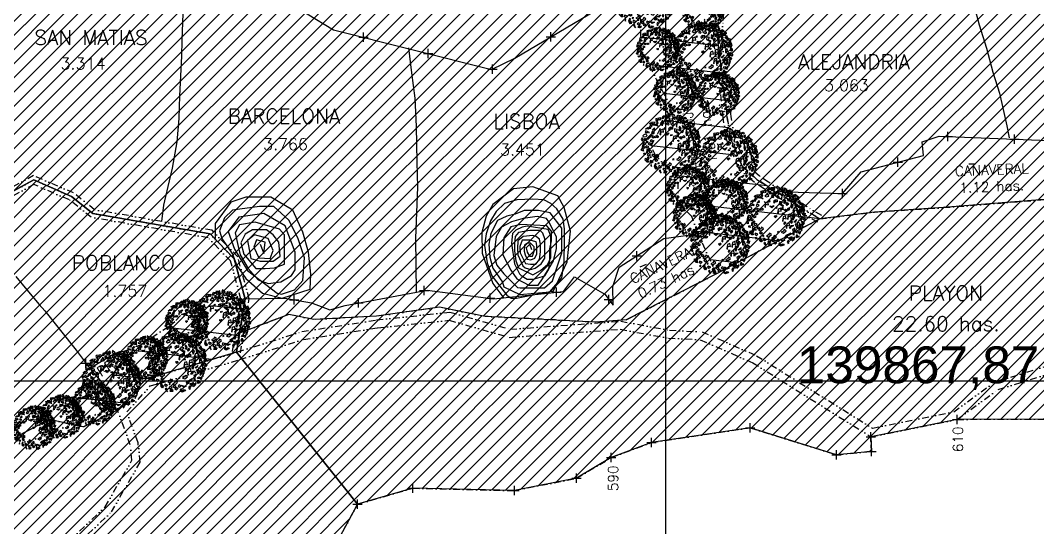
# Model space of a CAD drawing. Extents: x 14987 to 28539, y 5455 to 9112.
# Drawn here: x 23712 to 24475, y 5987 to 6367 of the extents above; entities that cross this region are included whole.
import ezdxf
from ezdxf.enums import TextEntityAlignment as Align

# ---------------------------------------------------------------- set-up
doc = ezdxf.new("R2010")
doc.units = 0
doc.header["$LTSCALE"] = 10
doc.header["$MEASUREMENT"] = 0
doc.header["$PDMODE"] = 2
doc.header["$PDSIZE"] = 3.5
doc.linetypes.add('DASHDOT', pattern=[1, 0.5, -0.25, 0, -0.25])
doc.linetypes.add('DIVIDE', pattern=[1.25, 0.5, -0.25, 0, -0.25, 0, -0.25])
for name, color, linetype in [('ARBOL4', 76, 'Continuous'), ('AREA', 2, 'Continuous'), ('CANO', 5, 'DIVIDE'), ('CERCO', 2, 'Continuous'), ('COORD', 8, 'Continuous'), ('COORDENADAS', 1, 'Continuous'), ('DIV-', 5, 'Continuous'), ('HOJA', 8, 'Continuous'), ('PUA', 1, 'Continuous'), ('R', 1, 'Continuous'), ('r-100', 6, 'Continuous'), ('R-100B', 6, 'Continuous'), ('R60', 2, 'Continuous'), ('R80', 2, 'Continuous'), ('RASTROJO', 2, 'DASHDOT')]:
    doc.layers.add(name, color=color, linetype=linetype)
doc.styles.add('textstyle3', font='romans', dxfattribs={"width": 0.8})
doc.styles.add('textstyle4', font='')
doc.styles.add('textstyle5', font='Arial.ttf')
doc.styles.get('textstyle4').set_extended_font_data('simplex')
pattern_1 = [(45, (2299.249, 0), (-5.3033009, 5.3033009), [])]

# ---------------------------------------------------------------- blocks, each defined once
blk = doc.blocks.new('DEC1')
for points in [[(2.096443, 60.253408), (0.995445, 56.151728), (3.318161, 54.875548), (7.299967, 55.726328)], [(-38.104163, 42.886048), (-35.982343, 39.207198), (-33.437553, 39.947208), (-31.223573, 43.364378)], [(-31.801213, 37.372358), (-27.415503, 38.148518), (-25.333863, 42.636518), (-27.944843, 42.431948), (-29.220293, 39.953298)], [(-27.902623, 48.490098), (-28.642653, 45.945318), (-26.266303, 45.915268), (-25.694743, 47.690008)], [(-22.482173, 47.292998), (-22.915303, 48.664658), (-25.556323, 50.836408), (-20.701343, 52.081818), (-20.707443, 47.864548)], [(-17.061733, 46.095918), (-21.688173, 40.867878), (-18.577893, 39.165388), (-13.789101, 40.946228), (-14.889992, 43.454908), (-16.965533, 43.184148)], [(-17.825703, 50.144688), (-15.340965, 55.637398), (-11.893769, 55.475018), (-12.802246, 52.160138), (-14.540878, 53.429518), (-15.347061, 51.420148), (-14.679306, 50.283108)], [(-12.70607, 49.248398), (-13.313744, 45.632738), (-10.937401, 45.602688), (-9.258873, 49.086028)], [(-10.286347, 57.002498), (-6.636353, 53.173978), (-4.977264, 55.300948), (-2.322731, 54.024758), (-2.654549, 58.704078), (-5.640907, 57.002498)], [(-7.299988, 42.539188), (-9.290886, 39.136068), (-5.640907, 37.859878), (-3.981812, 39.136068)], [(-2.654549, 51.047028), (-4.645447, 48.494678), (-3.318176, 45.091538), (-1.990913, 46.793108)], [(2.322716, 47.218508), (-1.327278, 43.815368), (-0.66365, 40.412228), (3.318161, 37.009098), (6.636337, 38.710668), (2.654526, 40.837618), (5.309077, 44.666158)], [(2.654526, 51.897798), (6.304517, 49.345458), (10.949967, 51.047028), (8.959067, 52.748598), (6.304517, 51.897798)], [(13.272677, 57.002498), (10.949967, 55.726328), (12.609047, 54.024758), (14.268137, 54.875548)], [(19.245397, 47.643888), (12.277227, 47.218508), (13.272677, 43.815368), (17.918117, 41.688418), (18.913577, 44.240768), (17.254487, 45.516938)], [(16.259037, 52.323198), (16.922667, 53.599378), (16.590857, 57.002498), (20.904477, 54.450148), (17.918117, 51.472418)], [(21.568117, 51.047028), (27.209017, 53.173978), (29.531737, 50.621628), (26.545377, 48.920058), (26.213557, 51.047028), (24.222657, 50.196248), (23.890837, 48.920058)], [(24.554477, 46.793108), (21.568117, 44.666158), (23.227197, 42.964588), (26.877177, 44.240768)], [(25.549927, 37.859878), (32.186277, 39.561448), (34.177167, 43.389968), (33.181717, 35.307528), (29.199917, 34.882128)], [(31.522627, 48.069288), (29.863537, 46.367708), (28.536287, 43.389968), (32.186277, 45.516938)], [(36.831707, 44.240768), (35.836257, 42.539188), (37.163527, 41.263018), (40.481707, 41.688418)], [(40.813507, 40.412228), (40.481707, 39.136068), (42.804427, 37.434478), (45.458957, 37.859878)], [(-52.427143, 19.568028), (-50.104423, 20.844198), (-46.786243, 17.441068), (-49.108973, 14.888718), (-53.754413, 14.463338), (-54.418043, 17.441068)], [(-44.561383, 31.831348), (-39.273253, 31.705098), (-39.604093, 34.382268), (-36.824663, 35.356908), (-40.368063, 38.431048), (-41.276543, 35.116178)], [(-42.472623, 24.672728), (-44.131713, 23.396548), (-42.804433, 22.971158)], [(-32.518103, 32.329788), (-36.831723, 28.075868), (-31.854473, 28.926648)], [(-22.563583, 30.628218), (-22.563583, 28.501248), (-21.568133, 29.352038)], [(-12.277245, 32.755178), (-14.599968, 30.628218), (-13.604515, 29.777438), (-11.2818, 30.628218)], [(-5.640907, 20.844198), (-7.963623, 18.291858), (-11.2818, 20.418808), (-11.2818, 22.120378), (-7.963623, 20.844198), (-4.313629, 22.971158)], [(-1.990913, 33.180578), (-4.977264, 30.628218), (-3.318176, 27.225088), (-0.99546, 30.202838)], [(6.636337, 30.628218), (6.304517, 25.523518), (13.272677, 21.269598), (14.931767, 22.120378), (9.290877, 25.098128), (12.277227, 29.352038)], [(10.949967, 39.136068), (9.622697, 36.158308), (10.618147, 33.605958), (10.949967, 36.158308)], [(15.927217, 35.307528), (16.922667, 29.777438), (14.268137, 28.075868), (17.918117, 26.799688), (19.245397, 31.479008)], [(21.568117, 28.075868), (20.240847, 25.098128), (22.231747, 24.247348), (23.890837, 25.948898)], [(23.890837, 30.202838), (21.568117, 37.009098), (25.218107, 32.329788)], [(29.531737, 34.031358), (28.536287, 31.053608), (36.499887, 31.479008), (33.181717, 34.456738)], [(29.863537, 27.650488), (28.536287, 22.971158), (30.527177, 17.441068), (32.186277, 20.418808), (29.863537, 22.120378)], [(35.504437, 27.650488), (36.168077, 22.120378), (39.154437, 21.694998), (40.813507, 23.821948)], [(37.495347, 38.285278), (35.836257, 35.732928), (38.158977, 34.031358), (41.477157, 34.031358), (38.158977, 35.307528)], [(44.795317, 26.374298), (42.804427, 28.075868), (42.472607, 29.777438), (43.799877, 31.053608), (46.454417, 29.352038)], [(46.454417, 20.844198), (44.463497, 22.120378), (42.472607, 21.269598), (42.804427, 19.568028), (45.458957, 19.142638)], [(49.772577, 26.799688), (48.445307, 25.098128), (50.436227, 23.396548), (53.754397, 25.523518)], [(51.099847, 20.418808), (52.095307, 16.590288), (56.077117, 13.187148), (54.418027, 17.866458)], [(-52.427143, -0.850769), (-55.081683, 0.4254), (-56.077133, -5.104706), (-55.081683, -6.380875), (-50.436243, -6.380875), (-51.099873, -5.104706), (-53.754413, -4.253914)], [(-48.445333, 5.530108), (-46.786243, 3.828518), (-44.795343, 5.104708)], [(-45.127153, 9.784018), (-44.463523, 14.463338), (-38.490813, 18.717258), (-39.818083, 15.739508)], [(-30.195383, 13.187148), (-28.536293, 17.866458), (-25.218123, 16.164898), (-26.213573, 13.187148), (-27.872663, 14.463338)], [(-0.66365, 1.276169), (-2.322731, 0.4254), (-1.327278, -0.425384), (0, 0)], [(-0.66365, 18.717258), (0.663628, 19.142638), (1.659081, 17.441068), (-0.66365, 16.590288)], [(18.581767, 15.739508), (16.922667, 13.187148), (19.245397, 11.060198), (21.236297, 11.910978), (19.577217, 13.612548)], [(29.531737, 7.231658), (31.854457, 4.679318), (32.186277, 0), (35.504437, 3.403137), (33.513537, 9.784018)], [(40.481707, 17.015668), (43.799877, 11.910978), (41.477157, 8.507848), (41.145337, 11.910978)], [(46.454417, 6.380878), (46.122607, 4.679318), (43.468057, 5.104708), (43.799877, 7.657058)], [(49.440767, 0.4254), (49.772577, -4.679306), (43.799877, -7.231651), (47.449857, -3.828529)], [(48.777127, 16.164898), (48.445307, 12.761768), (50.768037, 11.060198), (52.095307, 13.187148)], [(52.095307, 5.955488), (54.086217, 3.403137), (55.745307, 4.679318), (54.418027, 8.082458)], [(-50.768053, -17.015672), (-50.436243, -19.993412), (-52.427143, -19.568022), (-52.758963, -16.590282)], [(-47.449883, -17.015672), (-46.454433, -9.784004), (-41.145353, -6.806266), (-44.131713, -11.06018)], [(30.195357, -3.828529), (28.536287, -5.53009), (29.863537, -6.806266)], [(47.118057, -15.739494), (45.127137, -17.866462), (46.122607, -22.120372), (48.445307, -19.568022)], [(50.436227, -9.784004), (51.099847, -13.187141), (53.754397, -13.187141), (55.413487, -10.634796), (53.090757, -11.06018)], [(-45.458983, -31.478992), (-46.786243, -26.799672), (-44.463523, -23.396552), (-43.468073, -26.374292), (-44.463523, -28.075852)], [(20.572657, -34.456732), (16.922667, -37.859872), (18.249947, -39.986832), (21.236297, -38.285262)], [(38.158977, -36.583692), (38.822617, -39.136042), (45.127137, -37.434482)], [(48.113497, -26.799672), (45.127137, -28.501252), (45.458957, -32.755162), (47.118057, -30.202822)], [(-28.204473, -43.389972), (-32.518103, -44.240752), (-30.195383, -47.218492), (-26.545393, -46.367702)], [(-11.2818, -55.300932), (-13.936333, -51.472412), (-10.286347, -51.472412), (-7.963623, -52.323192)], [(9.622697, -56.151712), (6.304517, -54.024762), (8.295417, -52.748592), (8.959067, -53.173982), (12.277227, -53.173982), (12.277227, -51.472412), (15.595407, -51.897802), (14.268137, -54.024762)], [(22.563567, -50.621622), (25.218107, -49.770842), (22.563567, -48.069272)], [(24.554477, -39.561442), (23.890837, -40.837612), (27.872647, -44.666142), (34.508987, -42.539172), (32.186277, -40.412222), (27.872647, -41.688402)]]:
    blk.add_lwpolyline(points, close=True)
at = {"style": 'textstyle3', "width": 0.8, "flags": 1}
blk.add_attdef('ESTCODE', (0, 0), '', height=0.7, dxfattribs=at)
blk = doc.blocks.new('A$C3B855193')
for p, q in [((4.04, 3.91), (4.04, 4.16)), ((3.91, 4.03), (4.16, 4.03))]:
    blk.add_line(p, q)
for points in [[(1.36, 6.69), (1.18, 6.59), (1.15, 6.73), (1.33, 6.83)], [(2.34, 7.24), (2.35, 7.44), (1.97, 7.36), (1.92, 7.26), (2.05, 6.96), (2.11, 7.04), (2.09, 7.23)], [(2.86, 7.16), (2.8, 7.01), (2.93, 6.92)], [(3.22, 7.07), (3.54, 7.15), (3.97, 6.89), (3.75, 6.89)], [(3.64, 7.8), (3.79, 7.69), (3.66, 7.38), (3.44, 7.46), (3.28, 7.74), (3.45, 7.87)], [(4.24, 7.3), (4.11, 7.38), (4.12, 7.28)], [(5, 6.88), (4.61, 7.04), (4.8, 6.74)], [(4.64, 7.63), (4.78, 7.29), (4.94, 7.39), (5.08, 7.24), (5.17, 7.55), (4.94, 7.51)], [(5.52, 7.52), (5.34, 7.29), (5.46, 7.15), (5.74, 7.1)], [(5.34, 6.97), (5.51, 6.71), (5.85, 6.7), (5.77, 6.87), (5.58, 6.88)], [(6.16, 7.03), (5.97, 7.01), (6.04, 6.85), (6.17, 6.87)], [(6.23, 6.65), (6.3, 6.72), (6.37, 6.94), (6.58, 6.67), (6.31, 6.55)], [(0.93, 5.59), (0.62, 5.73), (0.52, 5.58), (0.71, 5.44)], [(0.58, 5.96), (0.85, 6.17), (1.13, 6.12), (0.96, 5.97), (0.83, 5.99)], [(1.76, 5.49), (1.44, 5.63), (1.35, 5.48), (1.54, 5.34)], [(1.45, 6.48), (1.94, 6.62), (2.27, 6.36), (1.92, 6.43)], [(2.93, 5.95), (2.59, 5.83), (2.51, 5.27), (2.61, 5.19), (2.65, 5.63), (3, 5.56)], [(3.85, 6.21), (4.19, 6.23), (4.17, 5.97), (3.95, 5.96), (3.99, 6.1)], [(5.16, 6.2), (5.03, 6.14), (5.11, 6.1)], [(5.58, 5.6), (5.38, 5.69), (5.36, 5.61), (5.47, 5.48)], [(6.3, 6.27), (5.84, 6.42), (5.82, 6.18), (6.06, 5.92), (6.19, 6.06), (6.12, 6.19)], [(6.34, 5.55), (6.07, 5.59), (6.09, 5.32), (6.21, 5.25)], [(6.62, 6.08), (6.37, 6.02), (6.44, 5.87), (6.7, 5.86)], [(6.54, 6.43), (6.95, 6.42), (7.04, 6.2), (6.8, 6.17), (6.84, 6.31), (6.69, 6.31), (6.63, 6.24)], [(7.01, 5.49), (6.79, 5.55), (6.61, 5.37), (6.76, 5.33)], [(7.18, 6.14), (7.04, 5.8), (7.22, 5.75), (7.21, 5.55), (7.5, 5.7), (7.31, 5.84)], [(0.3, 4.54), (0.13, 4.79), (0, 4.56), (0.15, 4.35)], [(0.67, 4.04), (0.35, 4.18), (0.25, 4.03), (0.44, 3.89)], [(0.77, 4.57), (0.46, 4.71), (0.36, 4.56), (0.55, 4.42)], [(1.35, 3.97), (1.04, 4.11), (0.94, 3.97), (1.13, 3.83)], [(1.62, 4.4), (1.31, 4.54), (1.21, 4.4), (1.4, 4.26)], [(1.83, 4.93), (1.51, 5.07), (1.41, 4.93), (1.6, 4.78)], [(4.65, 5.08), (4.31, 4.96), (4.23, 4.4), (4.33, 4.32), (4.37, 4.76), (4.72, 4.68)], [(5, 4.86), (4.78, 4.93), (4.82, 5.2), (4.93, 5.25), (4.94, 5), (5.18, 4.83)], [(5.01, 4.48), (5.07, 4.41), (4.99, 4.3), (4.87, 4.42)], [(5.89, 4.96), (5.65, 5.08), (5.47, 4.88), (5.73, 4.82)], [(5.96, 4.34), (5.63, 4.22), (5.55, 3.66), (5.65, 3.58), (5.68, 4.02), (6.04, 3.95)], [(6.62, 4.3), (6.4, 4.3), (6.26, 4.17), (6.43, 4.22)], [(6.9, 5.07), (6.58, 5.21), (6.39, 5.07), (6.28, 4.73), (6.48, 4.56), (6.5, 4.87), (6.82, 4.81)], [(7.39, 4), (7.17, 4.44), (6.98, 4.28), (6.98, 3.92), (7.17, 3.93), (7.2, 4.07)], [(7.21, 5.18), (7.15, 4.87), (7.38, 4.62), (7.43, 4.8), (7.31, 4.94)], [(7.72, 5.44), (7.43, 5.4), (7.42, 5.21), (7.58, 4.98)], [(7.61, 4.32), (7.71, 4.31), (7.91, 4.43), (7.87, 4.08), (7.6, 4.19)], [(7.82, 4.64), (7.68, 4.75), (7.62, 4.6), (7.72, 4.52)], [(0, 3.13), (0.17, 3.41), (0.27, 3.17), (0.28, 3)], [(1, 3.6), (0.68, 3.73), (0.58, 3.59), (0.77, 3.45)], [(1.48, 2.94), (1.16, 3.08), (1.06, 2.93), (1.25, 2.79)], [(3.89, 4), (3.8, 4.09), (3.77, 4), (3.83, 3.93)], [(5.3, 4.07), (4.97, 3.95), (4.89, 3.39), (4.99, 3.31), (5.02, 3.75), (5.38, 3.67)], [(5.34, 3.17), (5.13, 3.21), (5.06, 3), (5.17, 2.9), (5.23, 3.05)], [(5.8, 3.14), (5.47, 3.03), (5.39, 2.47), (5.49, 2.38), (5.52, 2.82), (5.88, 2.75)], [(6.41, 2.78), (6.07, 2.74), (5.78, 2.46), (6.01, 2.44), (6.06, 2.63)], [(6.21, 3.32), (5.98, 3.32), (5.98, 3.17), (6.14, 3.11)], [(6.51, 3.88), (6.19, 3.66), (6.01, 3.79), (6.03, 3.52), (6.36, 3.56)], [(6.41, 3.23), (6.78, 3.56), (6.58, 3.2)], [(6.81, 2.98), (6.59, 2.96), (6.83, 2.46), (6.93, 2.76)], [(6.94, 3.33), (7.23, 2.96), (7.53, 2.94), (6.99, 2.78), (6.85, 3.02)], [(7.48, 3.64), (7.26, 3.77), (7.2, 3.62), (7.38, 3.42)], [(7.75, 3.23), (7.6, 3.29), (7.37, 3.3), (7.61, 3.12)], [(7.65, 2.79), (7.52, 2.81), (7.47, 2.69), (7.59, 2.49)], [(7.67, 3.95), (7.96, 3.65), (7.86, 3.43), (7.67, 3.57), (7.8, 3.65), (7.69, 3.76), (7.6, 3.74)], [(0.52, 1.78), (0.56, 2.05), (0.7, 1.96), (0.69, 1.9), (0.78, 1.69), (0.89, 1.74), (0.95, 1.51), (0.78, 1.54)], [(1.23, 2.53), (0.91, 2.67), (0.81, 2.53), (1, 2.39)], [(1.58, 1.6), (1.26, 1.74), (1.17, 1.6), (1.36, 1.45)], [(1.38, 2.19), (1.23, 2.25), (1.18, 2.13)], [(1.85, 2.48), (1.53, 2.62), (1.43, 2.48), (1.62, 2.34)], [(2.07, 2.54), (1.97, 2.32), (1.68, 2.17), (1.99, 2.05), (2.34, 2.35)], [(2.21, 1.79), (1.9, 1.93), (1.8, 1.79), (1.99, 1.64)], [(2.43, 1.39), (2.28, 1.44), (2.23, 1.32)], [(3.12, 1.73), (3.02, 1.51), (2.73, 1.36), (3.04, 1.24), (3.39, 1.55)], [(3.79, 1.44), (3.69, 1.22), (3.4, 1.07), (3.71, 0.95), (4.06, 1.26)], [(4.41, 1.9), (4.26, 1.96), (4.21, 1.84)], [(5.1, 2.24), (5, 2.03), (4.71, 1.88), (5.02, 1.76), (5.37, 2.06)], [(6.02, 1.81), (5.79, 1.46), (5.51, 1.52), (5.71, 1.63)], [(6.56, 2.42), (6.23, 2.23), (6.28, 2.03), (6.46, 1.98)], [(6.43, 1.54), (6.46, 1.7), (6.35, 1.8), (6.25, 1.74), (6.29, 1.56)], [(6.9, 1.49), (6.75, 1.53), (6.7, 1.35), (6.93, 1.2)], [(6.74, 1.8), (6.79, 1.97), (6.89, 2.04), (7.01, 1.99), (6.97, 1.77)], [(7.29, 2.59), (7.09, 2.62), (7.04, 2.43), (7.13, 2.22), (7.12, 2.46)], [(7.52, 2.43), (7.43, 2.42), (7.38, 2.22), (7.48, 2.07)], [(1.23, 1.11), (1.35, 0.96), (1.39, 1.18)], [(1.98, 1.28), (1.88, 1.29), (1.75, 0.93), (2.07, 0.57), (2.14, 0.77), (1.94, 1.01)], [(2.71, 0.92), (2.39, 1.06), (2.29, 0.91), (2.48, 0.77)], [(2.55, 0.5), (2.4, 0.38), (2.68, 0.03)], [(3.1, 1.09), (2.95, 1.15), (2.9, 1.03)], [(3.33, 0.59), (3.01, 0.73), (2.91, 0.58), (3.1, 0.44)], [(3.44, 0.13), (3.25, 0.27), (2.99, 0.14), (3.2, 0.1)], [(3.84, 0.76), (3.53, 0.9), (3.43, 0.76), (3.62, 0.62)], [(4.12, 0.5), (3.93, 0.56), (3.68, 0.39), (3.91, 0.31)], [(4.55, 0.82), (4.24, 0.95), (4.14, 0.81), (4.33, 0.67)], [(4.59, 0.45), (4.39, 0.31), (4.46, 0.14), (4.67, 0.11), (4.58, 0.24)], [(5.21, 0.79), (4.89, 0.63), (4.57, 0.94), (4.88, 0.8)], [(5.51, 1.14), (5.39, 1.12), (5.34, 1.3), (5.52, 1.35)], [(5.63, 0.77), (5.53, 0.58), (5.65, 0.5), (5.83, 0.68)], [(6.19, 1.26), (5.97, 1.19), (5.92, 1), (6.1, 0.97)], [(6.53, 1.23), (6.31, 1.06), (6.2, 0.72), (6.46, 0.95)]]:
    blk.add_lwpolyline(points, close=True)
at = {"xscale": 0.0692855676280715, "yscale": 0.0692855676280715, "zscale": 0.0692855676280715}
blk.add_blockref('DEC1', (4.02, 3.89), dxfattribs=at)

msp = doc.modelspace()

# ---------------------------------------------------------------- hatches: boundary and pattern name
at = {"layer": 'COORDENADAS', "true_color": 0xe60000, "transparency": 33554687}
h = msp.add_hatch(dxfattribs=at)
h.set_pattern_fill('LINE', color=1, scale=60, angle=45, style=0, pattern_type=0)
h.set_pattern_definition([(45, (4432.5205, 1e-12), (-5.3033009, 5.3033009), [])])
h.paths.add_polyline_path([(23082.71, 6531.28), (23082.52, 6531.48), (23321.6, 6762), (23538.9, 7063.06), (23646.07, 7237.82), (23741.14, 7393.85), (23829.56, 7538.99), (23938.81, 7718.31), (23969.43, 7766.82), (24140.92, 8042.89), (24178.7, 8048.73), (24189.84, 8044.08), (24203.98, 8020.36), (24209.13, 8003.79), (24215.24, 7990.14), (24225.03, 7981.42), (24228.98, 7979.21), (24231.83, 7978.27), (24269.19, 7949.66), (24293.87, 7930.75), (24263.42, 7900.03), (24207.04, 7661.56), (24195.54, 7556.01), (24195.51, 7555.73), (24155.66, 7559.68), (24165.33, 7375.55), (24169.18, 7320.78), (24174.3, 7256.83), (24180.47, 7238.92), (24177.68, 7232.52), (24178.89, 7227.55), (24192.87, 7117.53), (24200.03, 7065.94), (24210.32, 7003.16), (24216.31, 6966.14), (24266.92, 6953.95), (24271.41, 6952.82), (24276.51, 6952.45), (24472.96, 6915.75), (24512.13, 6908.25), (24549.17, 6901.39), (24555.91, 6900.16), (24585.96, 6895.08), (24644.04, 6886.66), (24703.86, 6877.71), (24698.71, 6831.16), (24720.5, 6796.82), (24710.36, 6777.57), (24724.48, 6776.08), (24708.21, 6745.58), (24711.97, 6716.64), (24721.45, 6692.89), (24721.21, 6690.37), (24720.35, 6687.34), (24706.47, 6654.38), (24680.19, 6599.96), (24684.93, 6482.97), (24688.02, 6450.19), (24749.53, 6386.91), (24773.17, 6338.37), (24764.77, 6334.47), (24761.47, 6332.93), (24749.83, 6327.36), (24740.89, 6324.35), (24691.26, 6303.59), (24654.16, 6278.14), (24533.06, 6237.08), (24404.18, 6226.79), (24352.31, 6223.51), (24311.36, 6218.43), (24233.95, 6177.31), (24166.29, 6142.62), (24143.61, 6141.07), (24060.47, 6145.35), (24026.3, 6152.13), (23979.05, 6145.48), (23932.16, 6142.98), (23913.32, 6146.83), (23876.51, 6132.86), (23880.59, 6158.36), (23872.42, 6188.46), (23854.37, 6207.07), (23766.5, 6222.46), (23750.44, 6235.27), (23722.21, 6247.54), (23531.79, 6145.09), (23501.01, 6208.98), (23512, 6264.91), (23509.51, 6280.25), (23500.96, 6312.99), (23465.29, 6328.24), (23433.73, 6337.38), (23322.8, 6341.46), (23297.72, 6330.15), (23283.1, 6315.57), (23267.41, 6275.77), (23227.91, 6248.39), (23216.18, 6242.58), (23209.24, 6239.15), (23192.99, 6231.1), (23166.12, 6235.72), (23148.87, 6268.54), (23146.72, 6308.89), (23147.58, 6333.86), (23144.71, 6337.81), (23149.54, 6421.83), (23143.65, 6459.88), (23136.97, 6476.22), (23104.19, 6502.54), (23082.71, 6531.28), (23082.52, 6531.48)], flags=0)
at = {"layer": 'COORDENADAS', "true_color": 0x0075eb, "transparency": 33554687}
h = msp.add_hatch(dxfattribs=at)
h.set_pattern_fill('LINE', color=150, scale=60, angle=45, style=0, pattern_type=0)
h.set_pattern_definition(pattern_1)
h.paths.add_polyline_path([(23227.91, 6248.39), (23267.41, 6275.77), (23283.1, 6315.57), (23297.72, 6330.15), (23322.8, 6341.46), (23433.73, 6337.38), (23465.29, 6328.24), (23500.96, 6312.99), (23509.51, 6280.25), (23512, 6264.91), (23501.01, 6208.98), (23531.79, 6145.09), (23653.2, 6209.88), (23722.21, 6247.54), (23750.44, 6235.27), (23766.5, 6222.46), (23854.37, 6207.07), (23872.42, 6188.46), (23880.59, 6158.36), (23874.2, 6118.43), (23806.35, 6098.49), (23785.01, 6075.02), (23759.46, 6062.55), (23733.86, 6068.12), (23707.66, 6054.44), (23667.9, 5995.45), (23609.13, 5922.19), (23548.94, 5835.22), (23516.35, 5757.66), (23473.48, 5691.71), (23451.06, 5669.67), (23432.98, 5662.34), (23429.32, 5658.91), (23426.83, 5656.57), (23419.25, 5649.47), (23417.53, 5647.85), (23417.12, 5653.5), (23414.34, 5692.15), (23409.5, 5759.56), (23314.75, 5971.79), (23251.22, 6168.73)], flags=0)
at = {"layer": 'COORDENADAS', "true_color": 0xff962e, "transparency": 33554687}
h = msp.add_hatch(dxfattribs=at)
h.set_pattern_fill('LINE', color=30, scale=60, angle=45, style=0, pattern_type=0)
h.set_pattern_definition(pattern_1)
h.paths.add_polyline_path([(23913.32, 6146.83), (23876.51, 6132.86), (23874.2, 6118.43), (23964.86, 6004.63), (24006.29, 6016.6), (24082.5, 6014.79), (24129, 6024.09), (24155.05, 6039.54), (24185.28, 6050.89), (24259.07, 6061.81), (24324, 6041.6), (24350.18, 6044.14), (24349.67, 6055.16), (24414.25, 6068.17), (24521.88, 6068.44), (24571.08, 6076.57), (24590.46, 6089.78), (24730.55, 6125.54), (24771.64, 6143.33), (24843.93, 6197.46), (24882.55, 6176.79), (24773.17, 6338.37), (24749.83, 6327.36), (24740.89, 6324.35), (24691.26, 6303.59), (24654.16, 6278.14), (24533.06, 6237.08), (24352.31, 6223.51), (24311.36, 6218.43), (24166.29, 6142.62), (24143.61, 6141.07), (24060.47, 6145.35), (24026.3, 6152.13), (23979.05, 6145.48), (23932.16, 6142.98)], flags=0)
at = {"layer": 'COORDENADAS', "true_color": 0x00753b, "transparency": 33554687}
h = msp.add_hatch(dxfattribs=at)
h.set_pattern_fill('LINE', color=116, scale=60, angle=45, style=0, pattern_type=0)
h.set_pattern_definition(pattern_1)
h.paths.add_polyline_path([(23417.53, 5647.85), (23432.98, 5662.34), (23451.06, 5669.67), (23473.48, 5691.71), (23516.35, 5757.66), (23548.94, 5835.22), (23609.13, 5922.19), (23667.9, 5995.45), (23707.66, 6054.44), (23732.95, 6068.32), (23759.46, 6062.55), (23785.01, 6075.02), (23806.35, 6098.49), (23874.2, 6118.43), (23964.86, 6004.63), (23944.17, 5966.29), (23855.43, 5896.22), (23823.61, 5882.78), (23786.28, 5876.03), (23722.98, 5847.01), (23686.91, 5808.62), (23652.82, 5759.69), (23632.7, 5749.09), (23540.99, 5672.02), (23521.61, 5662.24), (23488.9, 5637.74), (23473.68, 5627.46), (23447.65, 5605.68), (23418.08, 5640.16)], flags=0)

# ---------------------------------------------------------------- linework, layer by layer
at = {"layer": 'AREA'}
for p in [(24414.25, 6068.17), (24259.07, 6061.81), (24185.28, 6050.89), (24349.67, 6055.16), (24350.18, 6044.14), (24155.05, 6039.54), (24324, 6041.6), (24129, 6024.09), (24006.29, 6016.6), (24082.5, 6014.79), (23964.86, 6004.63)]:
    msp.add_point(p, dxfattribs=at)
at = {"layer": 'CANO'}
for points in [[(24309.87, 6215.82), (24298.7, 6222.19), (24281.71, 6233.33), (24269.67, 6240.94), (24262.43, 6245.56), (24250.76, 6256.21), (24247.13, 6264.57), (24241.42, 6277.86), (24238.99, 6294.01), (24236.29, 6320.41), (24232.38, 6347.63), (24231.77, 6355.04), (24233.04, 6367.72), (24233.3, 6370.63), (24222.09, 6375.42), (24217.51, 6402.08), (24212.08, 6430.41), (24210.37, 6449.52), (24195.67, 6471.32), (24174.27, 6497.55)], [(24311.36, 6218.43), (24300.27, 6224.75), (24283.33, 6235.86), (24271.28, 6243.47), (24264.27, 6247.95), (24253.26, 6257.99), (24249.89, 6265.76), (24244.33, 6278.69), (24241.97, 6294.38), (24239.27, 6320.77), (24235.36, 6347.96), (24234.78, 6355.01), (24236.03, 6367.44), (24236.48, 6372.54), (24224.77, 6377.54), (24220.46, 6402.61), (24215.05, 6430.83), (24213.29, 6450.56), (24198.08, 6473.12), (24176.6, 6499.45)], [(24312.85, 6221.03), (24301.84, 6227.31), (24284.96, 6238.38), (24272.89, 6246), (24266.1, 6250.34), (24255.75, 6259.77), (24252.64, 6266.95), (24247.23, 6279.51), (24244.95, 6294.76), (24242.24, 6321.14), (24238.35, 6348.3), (24237.8, 6354.99), (24239.02, 6367.15), (24239.66, 6374.44), (24227.45, 6379.66), (24223.42, 6403.15), (24218.03, 6431.24), (24216.21, 6451.6), (24200.5, 6474.91), (24181.11, 6498.67)], [(23874.2, 6118.43), (23880.59, 6158.36), (23872.42, 6188.46), (23854.37, 6207.07), (23766.5, 6222.46), (23750.44, 6235.27), (23722.21, 6247.54), (23645.9, 6205.89)]]:
    msp.add_lwpolyline(points, dxfattribs=at)
at = {"layer": 'CANO', "color": 152, "true_color": 0x2a7dc6}
for points in [[(23877.16, 6117.96), (23883.66, 6158.52), (23875.11, 6189.99), (23855.85, 6209.85), (23767.77, 6225.28), (23752, 6237.87), (23722.06, 6250.87), (23644.48, 6208.53)], [(23871.24, 6118.91), (23877.53, 6158.19), (23869.73, 6186.93), (23852.9, 6204.28), (23765.23, 6219.64), (23748.88, 6232.68), (23722.36, 6244.2), (23647.33, 6203.25)], [(23678.2, 5871.52), (23732.26, 5923.67), (23728.93, 5958.18), (23775.74, 6002.65), (23795.75, 6037.51), (23794.5, 6049.2), (23785.01, 6075.02), (23806.19, 6098.44), (23875.02, 6118.68), (23923.13, 6133.9), (23979.02, 6142.64), (24034.15, 6148.51), (24079.28, 6135.67), (24162.17, 6141.7), (24198.65, 6134.99), (24223.18, 6133.79), (24263.96, 6115.88), (24350.83, 6061.5), (24411.79, 6073.79), (24442.33, 6096.01), (24502.05, 6114.52)], [(23682.88, 5867.71), (23738.5, 5921.37), (23735.17, 5955.85), (23780.5, 5998.91), (23801.91, 6036.21), (23800.38, 6050.58), (23791.88, 6073.69), (23809.5, 6093.17), (23876.77, 6112.95), (23924.51, 6128.06), (23979.8, 6136.7), (24033.63, 6142.44), (24078.66, 6129.62), (24161.84, 6135.67), (24197.96, 6129.03), (24221.78, 6127.86), (24261.15, 6110.57), (24349.67, 6055.16), (24414.25, 6068.17), (24445.05, 6090.59), (24504.27, 6108.94)]]:
    msp.add_lwpolyline(points, dxfattribs=at)
at = {"layer": 'CERCO'}
for p, q in [((23708.75, 6175.13), (23717.07, 6165.33)), ((23726.19, 6154.27), (23730.48, 6149.59))]:
    msp.add_line(p, q, dxfattribs=at)
for points in [[(23678.37, 6544.41), (23759.88, 6471.95), (23907.39, 6384.22), (23946.92, 6360.15), (24065.34, 6330.23), (24082.73, 6338.79), (24165.32, 6387.67)], [(24278.3, 6238.99), (24328.49, 6237.49), (24342.42, 6253.61), (24389.01, 6265.77), (24388.01, 6276.11), (24400.72, 6280.34), (24564.46, 6273.81), (24598.03, 6270.91), (24637.67, 6272.55)], [(23880.59, 6158.36), (23910.34, 6158.95), (23930.28, 6155.41), (23944.16, 6150.18), (23955.55, 6153.56), (24017.2, 6165.08), (24066.88, 6158.59), (24119.38, 6164.09), (24127.5, 6174.87), (24150.29, 6162.09), (24156.4, 6153.85), (24156.36, 6167.63), (24160.96, 6182.16), (24194.5, 6203.81), (24220.07, 6207.26)], [(23717.07, 6165.33), (23726.19, 6154.27)], [(23730.48, 6149.59), (23754, 6120.07), (23764.51, 6105.93), (23771.98, 6097.41), (23775.98, 6092.52), (23778.88, 6096.67), (23784.49, 6106.25), (23790.35, 6114.49), (23789.65, 6117.3), (23789.31, 6118.9), (23786.58, 6118.66), (23782.84, 6117.35), (23769.15, 6109.25), (23764.51, 6105.93)]]:
    msp.add_lwpolyline(points, dxfattribs=at)
at = {"layer": 'COORD'}
for p, q in [((24195.7, 9011.95), (24195.7, 5554.59)), ((22884.72, 6097.05), (28514.93, 6097.05))]:
    msp.add_line(p, q, dxfattribs=at)
at = {"layer": 'DIV-'}
for points in [[(23838.04, 6425.47), (23836.59, 6416.31), (23835.13, 6407.16), (23834.67, 6392.91), (23834.21, 6378.65), (23833.29, 6352.41), (23832.84, 6340.42), (23831.45, 6310.61), (23830.99, 6293.6), (23829.5, 6276.06), (23825.92, 6256.36), (23822.7, 6242.56), (23819.48, 6228.77), (23818.07, 6216.47)], [(24415.62, 6427.66), (24419.06, 6415.21), (24423.37, 6395.5), (24427.11, 6377.85), (24430.88, 6363.79), (24436.23, 6346.38), (24441.17, 6328.41), (24446.15, 6312.6), (24451.45, 6288), (24453.26, 6279.23)], [(24003.09, 6346.53), (24005.42, 6327.7), (24007.75, 6308.88), (24008.75, 6287.63), (24009.45, 6261.07), (24009.79, 6242.14), (24009.12, 6223.07), (24008.45, 6204), (24008.62, 6183.75), (24008.8, 6163.51)], [(24095.57, 6195.17), (24094.12, 6199.5), (24091.23, 6196.61), (24091.96, 6193.36), (24093.76, 6190.48), (24095.93, 6190.48), (24097.37, 6194.08), (24097.37, 6197.33), (24094.48, 6200.22), (24092.32, 6200.22), (24090.15, 6198.77), (24089.79, 6194.08), (24090.51, 6191.56), (24091.96, 6188.31), (24094.84, 6187.59), (24097.73, 6189.03), (24099.18, 6192.28), (24099.18, 6195.53), (24099.18, 6198.41), (24098.82, 6201.3), (24094.12, 6202.38), (24091.59, 6202.38), (24088.34, 6202.38), (24086.54, 6197.69), (24086.9, 6193), (24090.87, 6185.07), (24094.48, 6184.35), (24098.46, 6184.35), (24101.35, 6187.95), (24102.07, 6193.72), (24102.07, 6199.5), (24101.35, 6203.1), (24100.26, 6203.82), (24098.82, 6205.27), (24096.29, 6205.99), (24089.07, 6205.27), (24085.09, 6202.02), (24084.73, 6196.25), (24085.09, 6191.56), (24088.7, 6183.26), (24090.51, 6181.82), (24094.84, 6180.38), (24098.1, 6181.46), (24102.43, 6184.71), (24105.32, 6189.03), (24105.32, 6196.61), (24105.32, 6203.46), (24103.87, 6207.79), (24101.71, 6209.6), (24094.12, 6209.6), (24085.45, 6208.15), (24082.93, 6205.27), (24082.56, 6199.86), (24082.56, 6194.45), (24083.65, 6186.87), (24085.45, 6181.82), (24096.29, 6176.41), (24102.07, 6179.66), (24107.49, 6184.35), (24109.65, 6189.4), (24109.65, 6197.33), (24109.65, 6205.63), (24107.85, 6210.32), (24091.96, 6212.84), (24088.34, 6212.12), (24083.65, 6209.96), (24081.12, 6207.43), (24080.4, 6200.22), (24082.56, 6184.71), (24086.18, 6177.13), (24087.62, 6176.05), (24091.96, 6173.16), (24096.65, 6173.16), (24105.32, 6175.69), (24108.21, 6180.74), (24108.93, 6187.59), (24108.93, 6195.89), (24110.38, 6202.02), (24110.38, 6209.23), (24106.76, 6213.2), (24087.26, 6214.28), (24079.68, 6212.48), (24074.62, 6204.18), (24073.9, 6191.56), (24079.68, 6180.02), (24084.37, 6173.52), (24093.4, 6168.84), (24100.26, 6168.84), (24103.51, 6173.52), (24108.57, 6181.46), (24111.82, 6186.87), (24113.99, 6196.25), (24113.99, 6204.91), (24108.21, 6216.09), (24106.4, 6218.61), (24099.54, 6220.06), (24089.07, 6218.61), (24080.4, 6216.09), (24076.42, 6214.28), (24072.81, 6212.12), (24068.84, 6205.27), (24067.03, 6190.84), (24069.2, 6183.62), (24074.62, 6177.13), (24084.73, 6167.03), (24086.9, 6166.67), (24104.96, 6166.67), (24111.1, 6172.08), (24117.96, 6193), (24117.96, 6205.99), (24117.96, 6211.4), (24109.29, 6222.94), (24100.62, 6224.75), (24089.79, 6224.75), (24082.93, 6221.86), (24076.79, 6220.42), (24069.92, 6217.17), (24064.87, 6207.43), (24063.42, 6199.5), (24064.15, 6189.76), (24066.31, 6181.46), (24073.54, 6171), (24074.62, 6167.39), (24086.54, 6161.62), (24108.93, 6163.79), (24117.96, 6174.25), (24119.77, 6186.51), (24120.13, 6201.66), (24120.13, 6211.04), (24119.04, 6218.25), (24114.35, 6225.83), (24109.65, 6229.8), (24104.6, 6232.68), (24096.29, 6233.04), (24084.37, 6232.68), (24074.98, 6229.8), (24068.84, 6224.02), (24064.51, 6216.81), (24061.26, 6207.07), (24060.17, 6198.41), (24061.98, 6185.43), (24065.59, 6175.69), (24076.79, 6161.26), (24080.04, 6159.1), (24084.01, 6159.1), (24111.82, 6164.51), (24121.93, 6186.15), (24124.46, 6209.23), (24119.77, 6226.91), (24115.07, 6235.57), (24096.29, 6242.42), (24081.84, 6240.98), (24066.31, 6229.07), (24061.26, 6220.42), (24058.01, 6208.15), (24058.37, 6192.64), (24066.31, 6169.92), (24074.62, 6159.1)], [(23891.93, 6199.41), (23894.6, 6192.48), (23895.67, 6201.01), (23889.26, 6202.61), (23887.13, 6197.28), (23890.86, 6189.28), (23899.41, 6188.75), (23901.54, 6194.62), (23897.8, 6203.68), (23887.66, 6206.35), (23882.32, 6202.08), (23884.99, 6188.75), (23891.93, 6186.62), (23901.54, 6186.62), (23906.88, 6190.35), (23905.81, 6201.01), (23901.54, 6206.35), (23896.74, 6210.08), (23886.06, 6210.08), (23880.72, 6206.88), (23877.52, 6200.48), (23879.65, 6191.95), (23888.73, 6181.29), (23895.67, 6181.29), (23902.61, 6181.82), (23910.08, 6184.48), (23910.08, 6206.35), (23906.35, 6210.61), (23888.19, 6215.94), (23876.45, 6213.81), (23873.25, 6207.94), (23875.38, 6197.81), (23876.98, 6191.42), (23882.86, 6181.29), (23890.33, 6172.75), (23897.8, 6170.09), (23907.41, 6171.16), (23915.42, 6175.95), (23918.09, 6180.22), (23918.09, 6193.55), (23910.62, 6213.28), (23894.6, 6222.34), (23875.92, 6219.68), (23867.91, 6209.01), (23872.71, 6195.68), (23882.32, 6179.69), (23904.74, 6162.62), (23907.95, 6162.09), (23917.56, 6165.29), (23923.96, 6172.22), (23925.03, 6189.28), (23920.23, 6204.21), (23913.29, 6217.54), (23902.08, 6227.67), (23891.4, 6227.67), (23871.11, 6225.01), (23865.24, 6219.14), (23861.5, 6209.54), (23863.1, 6203.68), (23871.11, 6191.95), (23874.31, 6183.42), (23881.25, 6173.82), (23893.53, 6162.62), (23908.48, 6158.89), (23929.3, 6165.82), (23929.84, 6177.02), (23928.23, 6193.55), (23923.96, 6208.48), (23916.49, 6225.01), (23899.94, 6234.6), (23881.25, 6234.6), (23870.04, 6230.87), (23858.3, 6214.88), (23858.3, 6203.68)]]:
    msp.add_lwpolyline(points, dxfattribs=at)
at = {"layer": 'HOJA'}
for points in [[(24521.88, 6068.44), (24414.25, 6068.17), (24349.67, 6055.16), (24350.18, 6044.14), (24324, 6041.6), (24259.07, 6061.81), (24185.28, 6050.89), (24155.05, 6039.54), (24129, 6024.09), (24082.5, 6014.79), (24006.29, 6016.6), (23964.86, 6004.63), (23874.2, 6118.43), (23880.59, 6158.36), (23872.42, 6188.46), (23854.37, 6207.07), (23766.5, 6222.46), (23750.44, 6235.27), (23722.21, 6247.54), (23531.79, 6145.09)], [(24533.06, 6237.08), (24404.18, 6226.79), (24352.31, 6223.51), (24311.36, 6218.43), (24233.95, 6177.31), (24166.29, 6142.62), (24143.61, 6141.07), (24060.47, 6145.35), (24026.3, 6152.13), (23979.05, 6145.48), (23932.16, 6142.98), (23913.32, 6146.83), (23876.51, 6132.86), (23880.59, 6158.36), (23872.42, 6188.46), (23854.37, 6207.07), (23766.5, 6222.46), (23750.44, 6235.27), (23722.21, 6247.54), (23531.79, 6145.09)], [(23653.2, 6209.88), (23722.21, 6247.54), (23750.44, 6235.27), (23766.5, 6222.46), (23854.37, 6207.07), (23872.42, 6188.46), (23880.59, 6158.36), (23874.2, 6118.43), (23964.86, 6004.63), (23944.17, 5966.29), (23855.43, 5896.22), (23823.61, 5882.78), (23786.28, 5876.03), (23722.98, 5847.01), (23686.91, 5808.62)], [(23653.2, 6209.88), (23722.21, 6247.54), (23750.44, 6235.27), (23766.5, 6222.46), (23854.37, 6207.07), (23872.42, 6188.46), (23880.59, 6158.36), (23874.2, 6118.43), (23806.35, 6098.49), (23785.01, 6075.02), (23759.46, 6062.55), (23733.86, 6068.12), (23707.66, 6054.44)]]:
    msp.add_lwpolyline(points, dxfattribs=at)
at = {"layer": 'PUA'}
for p in [(23969.25, 6354.51), (24109.84, 6354.84), (24017.72, 6342.26), (24066.14, 6330.62), (24407.26, 6280.08), (24457.22, 6278.08), (24369.98, 6260.8), (24328.28, 6237.49), (24174.17, 6190.68), (23917.42, 6157.7), (24014.75, 6164.62), (24064.31, 6158.93), (24114.03, 6163.53), (24153.26, 6158.08), (23965.6, 6155.44), (23790.18, 6115.18), (23790.18, 6115.18), (23761.31, 6110.23), (23761.31, 6110.23)]:
    msp.add_point(p, dxfattribs=at)
at = {"layer": 'R'}
for p, q in [((24235.36, 6347.96), (24177.35, 6354.64)), ((24237.88, 6327.54), (24183.36, 6333.81)), ((24240.4, 6307.12), (24194.41, 6312.41)), ((24242.92, 6286.7), (24195.15, 6292.19)), ((24249.89, 6265.76), (24184.98, 6273.23)), ((24271.85, 6243.1), (24203.28, 6250.99)), ((24311.36, 6218.43), (24204.76, 6230.69)), ((24280.2, 6201.88), (24219.49, 6208.86)), ((24249.05, 6185.33), (24229.17, 6187.62)), ((23879.33, 6150.49), (23855.64, 6153.21)), ((23876.17, 6130.72), (23821.88, 6136.96)), ((23855.57, 6112.96), (23792.57, 6120.2)), ((23806.35, 6098.49), (23781.61, 6101.33)), ((23789.75, 6080.26), (23756.94, 6084.04)), ((23731.41, 6066.85), (23719.76, 6068.19))]:
    msp.add_line(p, q, dxfattribs=at)
at = {"layer": 'R60'}
for p, q in [((24423.05, 6259.53), (24428.19, 6259.7)), ((24176.83, 6182.34), (24181.5, 6184.49))]:
    msp.add_line(p, q, dxfattribs=at)
at = {"layer": 'RASTROJO'}
msp.add_lwpolyline([(24233.95, 6177.31), (24220.07, 6207.26), (24215.4, 6220.2), (24204.76, 6230.69), (24205.36, 6248.94), (24188.48, 6265.6), (24184.87, 6273.02), (24200.09, 6301.4), (24177.55, 6345.06), (24177.05, 6368.17), (24165.32, 6387.67), (24166.44, 6404.75), (24197.75, 6525.72), (24224.77, 6377.54), (24236.49, 6372.58), (24234.55, 6354.59), (24243.75, 6279.93), (24253.26, 6257.99), (24264.27, 6247.95), (24278.3, 6238.99), (24311.36, 6218.43)], close=True, dxfattribs=at)
for points in [[(24311.36, 6218.43), (24352.31, 6223.51), (24404.18, 6226.79), (24533.06, 6237.08)], [(24166.29, 6142.62), (24233.95, 6177.31)], [(23789.31, 6118.9), (23802.18, 6124.04), (23824.02, 6138.37), (23828.7, 6142.24), (23832.99, 6146.76), (23843.59, 6150.73), (23880.59, 6158.36)], [(24166.29, 6142.62), (24143.61, 6141.07), (24060.47, 6145.35), (24026.3, 6152.13), (23979.05, 6145.48), (23932.16, 6142.98), (23913.32, 6146.83), (23876.51, 6132.86)], [(23775.98, 6092.52), (23771.1, 6089.23), (23762.93, 6086.6), (23695.73, 6057.94), (23687.7, 6049.84), (23674.26, 6041.38), (23637.24, 6011.14), (23626.13, 5999.98), (23624.92, 5997.47), (23625.14, 5981.61), (23623.29, 5977.83), (23613.03, 5965.17), (23609.33, 5922.47), (23667.9, 5995.45), (23707.66, 6054.44), (23733.86, 6068.12), (23759.46, 6062.55), (23785.01, 6075.02)], [(24414.25, 6068.17), (24521.88, 6068.44)], [(24006.29, 6016.6), (24082.5, 6014.79), (24129, 6024.09), (24155.05, 6039.54), (24185.28, 6050.89), (24259.07, 6061.81), (24324, 6041.6), (24350.18, 6044.14), (24349.67, 6055.16)], [(23632.7, 5749.09), (23652.82, 5759.69), (23686.91, 5808.62), (23722.98, 5847.01), (23786.28, 5876.03), (23823.61, 5882.78), (23855.56, 5896.28), (23944.17, 5966.29), (23964.86, 6004.63), (24006.29, 6016.6)]]:
    msp.add_lwpolyline(points, dxfattribs=at)

# ---------------------------------------------------------------- block references
at = {"layer": 'ARBOL4'}
for p, xscale, yscale, zscale in [((24158.32, 6361.25), 5.585038350211107, 5.585038350211107, 5.585038350211107), ((24207.53, 6359.77), 4.078627498245623, 4.078627498245623, 4.078627498245623), ((24173.86, 6329.35), 4.078627498245623, 4.078627498245623, 4.078627498245623), ((24201.61, 6321.22), 5.585038350211107, 5.585038350211107, 5.585038350211107), ((24186.69, 6297.33), 4.078627498245623, 4.078627498245623, 4.078627498245623), ((24218.75, 6295.72), 4.078627498245623, 4.078627498245623, 4.078627498245623), ((24177.56, 6252.36), 5.585038350211107, 5.585038350211107, 5.585038350211107), ((24220.85, 6241.15), 5.585038350211107, 5.585038350211107, 5.585038350211107), ((24196.31, 6225.27), 4.078627498245623, 4.078627498245623, 4.078627498245623), ((24225.17, 6215.66), 4.078627498245623, 4.078627498245623, 4.078627498245623), ((24201.12, 6204.45), 4.078627498245623, 4.078627498245623, 4.078627498245623), ((24256.12, 6197.92), 5.585038350211107, 5.585038350211107, 5.585038350211107), ((24214.44, 6177.1), 5.585038350211107, 5.585038350211107, 5.585038350211107), ((23840.29, 6120.1), 5.585038350211107, 5.585038350211107, 5.585038350211107), ((23820.61, 6125.22), 4.078627498245623, 4.078627498245623, 4.078627498245623), ((23790.29, 6097.96), 4.078627498245623, 4.078627498245623, 4.078627498245623), ((23807.39, 6088.63), 5.585038350211107, 5.585038350211107, 5.585038350211107), ((23758.06, 6074.79), 5.585038350211107, 5.585038350211107, 5.585038350211107), ((23750.86, 6063.89), 4.078627498245623, 4.078627498245623, 4.078627498245623), ((23726.6, 6054.04), 4.078627498245623, 4.078627498245623, 4.078627498245623), ((23706.13, 6045.71), 4.078627498245623, 4.078627498245623, 4.078627498245623)]:
    msp.add_blockref('A$C3B855193', p, dxfattribs=dict(at, xscale=xscale, yscale=yscale, zscale=zscale))

# ---------------------------------------------------------------- texts
at = {"layer": 'AREA', "style": 'textstyle4'}
for s, p in [('610', (24418.64, 6043.6)), ('590', (24160.21, 6014.37))]:
    msp.add_text(s, height=7.5, rotation=90, dxfattribs=at).set_placement(p)
at = {"layer": 'COORDENADAS', "color": 30, "true_color": 0xff962e, "style": 'textstyle5'}
msp.add_text('139867,87', height=27.545, dxfattribs=at).set_placement((24385.04, 6095.27), align=Align.CENTER)
at = {"layer": 'r-100', "style": 'textstyle4'}
for s, p in [('SAN MATIAS', (23765.1, 6348.71)), ('ALEJANDRIA', (24336.99, 6330.49)), ('BARCELONA', (23909.71, 6289.96)), ('LISBOA', (24091.56, 6285.98)), ('POBLANCO', (23789.36, 6179.96))]:
    msp.add_text(s, height=11, dxfattribs=at).set_placement(p, align=Align.CENTER)
at = {"layer": 'R-100B', "style": 'textstyle4'}
for s, p in [('3.314', (23759.18, 6330.36)), ('3.063', (24331.38, 6314.05)), ('3.766', (23910.89, 6269.99)), ('3.451', (24088.52, 6265.89)), ('1.757', (23790.55, 6160))]:
    msp.add_text(s, height=8.726, dxfattribs=at).set_placement(p, align=Align.CENTER)
at = {"layer": 'R60', "style": 'textstyle4'}
for s, rotation, p in [('1.61 has.', 98.85415, (24231.06, 6284.44)), ('RASTROJO', 98.85415, (24218.82, 6281.38)), ('CANAVERAL', 2.31329, (24440.41, 6251.49)), ('1.12 has.', 2.31329, (24440.41, 6238.86)), ('CANAVERAL', 25.18763, (24196.23, 6181.31)), ('0.73 has.', 25.18763, (24199.11, 6168.79))]:
    msp.add_text(s, height=7.504, rotation=rotation, dxfattribs=at).set_placement(p, align=Align.CENTER)
msp.add_text('CORRAL', height=7.508, rotation=33.67215, dxfattribs=at).set_placement((23761.25, 6092.05))
at = {"layer": 'R80', "style": 'textstyle4'}
for s, p in [('PLAYON', (24405.87, 6157.24)), ('22.60 has.', (24405.87, 6134.33))]:
    msp.add_text(s, height=11, dxfattribs=at).set_placement(p, align=Align.CENTER)

doc.saveas('drawing.dxf')
